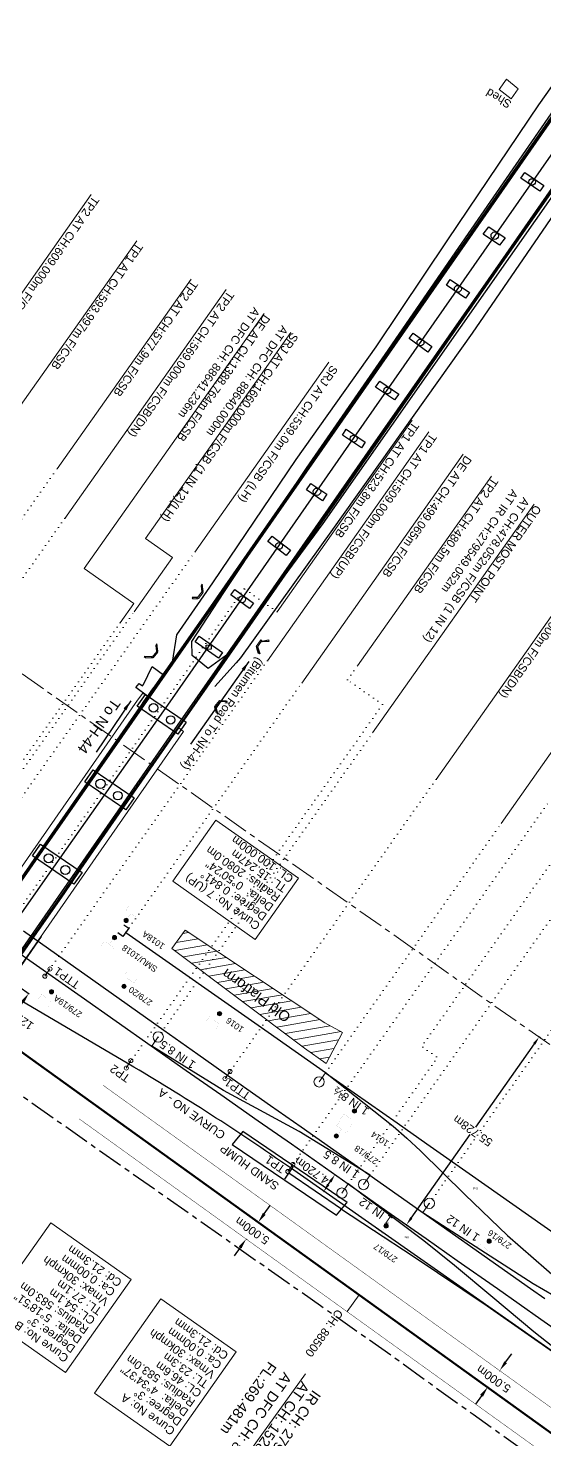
# Model space of a CAD drawing. Header units: metres. Extents: x 658484 to 662957, y 3366848 to 3369569.
# Drawn here: x 661287.7 to 661412.8, y 3367664.8 to 3368007.2 of the extents above; entities that cross this region are included whole.
import ezdxf
from ezdxf.enums import TextEntityAlignment as Align

# ---------------------------------------------------------------- set-up
doc = ezdxf.new("R2010")
doc.units = ezdxf.units.M
doc.header["$MEASUREMENT"] = 0
for name, pattern in [('CENTER', [2, 1.25, -0.25, 0.25, -0.25]), ('Connectivity IR to DFCC$0$DOT', [0.25, 0, -0.25]), ('DOT', [0.25, 0, -0.25])]:
    doc.linetypes.add(name, pattern=pattern)
doc.layers.get('Defpoints').update_dxf_attribs({"color": 5, "lineweight": 0})
for name, color, linetype, lineweight in [('BOUNDARY DIMENTION', 10, 'Continuous', 0), ('Cardinal_Leader', 10, 'Continuous', 0), ('Connectivity IR to DFCC$0$EXG GRADES IN PLAN', 7, 'Continuous', 0), ('Connectivity IR to DFCC$0$Proposed Alignment', 7, 'Continuous', 0), ('Connectivity IR to DFCC$0$Proposed TPTC Chainages CONN', 7, 'Continuous', 0), ('CULVERT_PARAPET', 7, 'Continuous', 13), ('EXG GRADES IN PLAN', 7, 'Continuous', 0), ('Existing IR Track', 7, 'Continuous', 0), ('Existing Railway Boundary', 36, 'CENTER', 0), ('FOOTPATH', 7, 'Continuous', 20), ('GRILL', 7, 'Continuous', 13), ('NEW DFCC MAIN LINE - SHAMBHU - 05.03.2020$0$Proposed Alignment', 7, 'Continuous', 0), ('NEW DFCC MAIN LINE - SHAMBHU - 05.03.2020$0$Proposed Chainage', 7, 'Continuous', 0), ("NEW SHAMBHU CROSSING STN. SRJ's", 10, 'Continuous', 0), ('OHE MAST', 7, 'Continuous', 0), ('OHE MAST TEXT', 7, 'Continuous', 0), ('Proposed Alignment', 7, 'Continuous', 0), ('Proposed Curve_Details', 10, 'Continuous', 0), ('PROPOSED GRADES IN PLAN', 10, 'Continuous', 0), ('Proposed TPTC Chainages', 10, 'Continuous', 0), ('RESIDENTIAL_BL_PUC', 7, 'Continuous', 13), ("SHAMBU STN. SRJ's", 7, 'Continuous', 13), ('SHED', 7, 'Continuous', 13), ('Side Details', 7, 'Continuous', 13), ('TOPO_TEXT', 7, 'Continuous', 13)]:
    doc.layers.add(name, color=color, linetype=linetype, lineweight=lineweight)
for name, color, linetype in [('BRIDGE_PARAPET', 7, 'Continuous'), ('DFCC Boundary', 6, 'CENTER'), ('PIER_OR_ABUTMENT', 7, 'Continuous'), ('PLATFORM', 7, 'Continuous'), ('RETAINING_WALL', 7, 'Continuous'), ('STEPS', 7, 'Continuous'), ('SUB_ROAD_CENTRE', 34, 'Continuous'), ('SUB_ROAD_EDGE', 34, 'Continuous'), ('TOPO_FM', 7, 'Continuous')]:
    doc.layers.add(name, color=color, linetype=linetype)
doc.styles.add('ARIAL', font='arial.ttf')
doc.styles.add('Connectivity IR to DFCC$0$Style-Arial', font='arial.ttf')
doc.styles.add('NEW DFCC MAIN LINE - SHAMBHU - 05.03.2020$0$Style-Arial', font='arial.ttf')
doc.styles.get("Standard").update_dxf_attribs({"font": 'arial.ttf'})
doc.styles.add('Style-Arial', font='arial.ttf')
doc.linetypes.add('F-LINE', pattern='A,0.6,["X",Standard,S=0.3,R=0,X=0,Y=-0.15],0.1', length=0.7)
doc.dimstyles.new('DIM', dxfattribs={"dimtxt": 2.5, "dimasz": 2.5, "dimexe": 0.18, "dimexo": 0.0625, "dimgap": 0.09, "dimtad": 0, "dimtih": 1, "dimtoh": 1, "dimdec": 3, "dimzin": 0, "dimdsep": 46, "dimtxsty": 'Standard', "dimcen": 0.09, "dimadec": 0, "dimazin": 0, "dimtfac": 1, "dimtdec": 3, "dimtofl": 0, "dimtmove": 0, "dimatfit": 3, "dimfxl": 1, "dimtolj": 1, "dimtzin": 0, "dimarcsym": 0})
doc.dimstyles.new('ISO-25', dxfattribs={"dimtxt": 2.5, "dimasz": 2.5, "dimexe": 1.25, "dimexo": 0.625, "dimtad": 1, "dimtxsty": 'Standard', "dimcen": 2.5, "dimadec": 0, "dimazin": 0, "dimtfac": 1, "dimtmove": 0, "dimatfit": 3, "dimfxl": 1, "dimarcsym": 0})
doc.dimstyles.get("Standard").update_dxf_attribs({"dimtxt": 2.5, "dimasz": 2.5, "dimexe": 0.18, "dimexo": 0.0625, "dimgap": 0.09, "dimtad": 0, "dimtih": 1, "dimtoh": 1, "dimdec": 3, "dimzin": 0, "dimdsep": 46, "dimtxsty": 'Standard', "dimcen": 0.09, "dimadec": 0, "dimazin": 0, "dimtfac": 1, "dimtdec": 3, "dimtofl": 0, "dimtmove": 0, "dimatfit": 3, "dimfxl": 1, "dimtolj": 1, "dimtzin": 0, "dimarcsym": 0})

# ---------------------------------------------------------------- blocks, each defined once
blk = doc.blocks.new('OHE MAST')
h = blk.add_hatch(color=256)
edge = h.paths.add_edge_path()
edge.add_arc((0, 0), 0.514, 0, 360)
at = {"const_width": 0.01, "flags": 128}
for points in [[(1.5, 3.5), (1.5, 2), (-1.5, 2), (-1.5, 3.5)], [(0, 2), (0, 0)]]:
    blk.add_lwpolyline(points, dxfattribs=at)
blk.add_circle((0, 0), 0.514)
blk = doc.blocks.new('*D86')
at = {"layer": 'Defpoints', "color": 0, "linetype": 'ByBlock', "ltscale": 0.5, "transparency": 16777216}
for p in [(661411.88, 3367762.18), (661379.35, 3367716.93), (661379.78, 3367716.63)]:
    blk.add_point(p, dxfattribs=at)
at = {"layer": 'Existing Railway Boundary', "color": 0, "linetype": 'ByBlock', "lineweight": -2, "ltscale": 0.5, "transparency": 16777216}
for p, q in [((661411.83, 3367762.22), (661411.32, 3367762.58)), ((661410.31, 3367760.84), (661396.05, 3367740.61)), ((661380.51, 3367718.56), (661394.77, 3367738.79)), ((661379.72, 3367716.67), (661379.21, 3367717.03))]:
    blk.add_line(p, q, dxfattribs=at)
at = {"layer": 'Existing Railway Boundary', "color": 0, "linetype": 'ByBlock', "ltscale": 0.5, "transparency": 16777216}
for points in [[(661410.04, 3367761.03), (661410.58, 3367760.65), (661411.46, 3367762.48)], [(661380.23, 3367718.76), (661380.78, 3367718.37), (661379.35, 3367716.93)]]:
    blk.add_solid(points, dxfattribs=at)
at = {"layer": 'Existing Railway Boundary', "color": 0, "linetype": 'ByBlock', "ltscale": 0.5, "transparency": 16777216, "insert": (661395.41, 3367739.7), "char_height": 2, "attachment_point": 5, "rotation": 145}
blk.add_mtext('\\A1;55.728m', dxfattribs=at)
blk = doc.blocks.new('*D120')
at = {"layer": 'Defpoints', "color": 0, "transparency": 16777216}
for p in [(661282.92, 3367776.52), (661275.72, 3367766.32), (661280.64, 3367762.85)]:
    blk.add_point(p, dxfattribs=at)
at = {"layer": 'Proposed Curve_Details', "color": 0, "lineweight": -2, "transparency": 16777216}
for p, q in [((661282.97, 3367776.49), (661287.98, 3367772.95)), ((661286.39, 3367771.01), (661284.88, 3367768.86)), ((661275.77, 3367766.28), (661280.79, 3367762.75)), ((661282.08, 3367764.9), (661283.6, 3367767.05))]:
    blk.add_line(p, q, dxfattribs=at)
at = {"layer": 'Proposed Curve_Details', "color": 0, "transparency": 16777216}
for points in [[(661286.73, 3367770.77), (661286.05, 3367771.25), (661287.83, 3367773.06)], [(661281.74, 3367765.14), (661282.42, 3367764.66), (661280.64, 3367762.85)]]:
    blk.add_solid(points, dxfattribs=at)
at = {"layer": 'Proposed Curve_Details', "color": 0, "transparency": 16777216, "insert": (661284.24, 3367767.96), "char_height": 2, "attachment_point": 5, "rotation": 144.8187}
blk.add_mtext('\\A1;12.485m', dxfattribs=at)
blk = doc.blocks.new('*D140')
at = {"layer": 'BOUNDARY DIMENTION', "color": 0, "lineweight": -2, "transparency": 16777216}
for p, q in [((661362.07, 3367729.06), (661362.17, 3367728.99)), ((661359.35, 3367724.96), (661359.44, 3367724.9)), ((661360.4, 3367726.66), (661360.91, 3367727.43))]:
    blk.add_line(p, q, dxfattribs=at)
at = {"layer": 'BOUNDARY DIMENTION', "color": 0, "transparency": 16777216}
for points in [[(661360.63, 3367727.61), (661361.19, 3367727.24), (661362.02, 3367729.09)], [(661360.12, 3367726.85), (661360.68, 3367726.48), (661359.29, 3367725)]]:
    blk.add_solid(points, dxfattribs=at)
at = {"layer": 'Defpoints', "color": 0, "transparency": 16777216}
for p in [(661362.02, 3367729.09), (661362.02, 3367729.09), (661359.29, 3367725)]:
    blk.add_point(p, dxfattribs=at)
at = {"layer": 'BOUNDARY DIMENTION', "color": 0, "transparency": 16777216, "insert": (661356.41, 3367730.06), "char_height": 2, "attachment_point": 5, "rotation": 145}
blk.add_mtext('\\A1;4.720m', dxfattribs=at)
blk = doc.blocks.new('*D162')
at = {"layer": 'Defpoints', "color": 0, "transparency": 16777216}
for p in [(661343.44, 3367717.52), (661343.44, 3367717.52), (661340.52, 3367713.47)]:
    blk.add_point(p, dxfattribs=at)
at = {"layer": 'Proposed Curve_Details', "color": 0, "lineweight": -2, "transparency": 16777216}
for p, q in [((661344.9, 3367719.55), (661346.36, 3367721.58)), ((661343.49, 3367717.49), (661343.59, 3367717.42)), ((661339.06, 3367711.44), (661337.6, 3367709.41)), ((661340.57, 3367713.43), (661340.66, 3367713.36))]:
    blk.add_line(p, q, dxfattribs=at)
at = {"layer": 'Proposed Curve_Details', "color": 0, "transparency": 16777216}
for points in [[(661345.24, 3367719.31), (661344.56, 3367719.79), (661343.44, 3367717.52)], [(661339.39, 3367711.19), (661338.72, 3367711.68), (661340.52, 3367713.47)]]:
    blk.add_solid(points, dxfattribs=at)
at = {"layer": 'Proposed Curve_Details', "color": 0, "transparency": 16777216, "insert": (661341.98, 3367715.49), "char_height": 2, "attachment_point": 5, "rotation": 144.8187}
blk.add_mtext('\\A1;5.000m', dxfattribs=at)
blk = doc.blocks.new('*D163')
at = {"layer": 'Defpoints', "color": 0, "transparency": 16777216}
for p in [(661401.91, 3367681.55), (661401.91, 3367681.55), (661398.99, 3367677.49)]:
    blk.add_point(p, dxfattribs=at)
at = {"layer": 'Proposed Curve_Details', "color": 0, "lineweight": -2, "transparency": 16777216}
for p, q in [((661403.37, 3367683.58), (661404.84, 3367685.61)), ((661401.96, 3367681.51), (661402.06, 3367681.45)), ((661399.04, 3367677.46), (661399.14, 3367677.39)), ((661397.53, 3367675.47), (661396.07, 3367673.44))]:
    blk.add_line(p, q, dxfattribs=at)
at = {"layer": 'Proposed Curve_Details', "color": 0, "transparency": 16777216}
for points in [[(661403.71, 3367683.34), (661403.04, 3367683.82), (661401.91, 3367681.55)], [(661397.87, 3367675.22), (661397.19, 3367675.71), (661398.99, 3367677.49)]]:
    blk.add_solid(points, dxfattribs=at)
at = {"layer": 'Proposed Curve_Details', "color": 0, "transparency": 16777216, "insert": (661400.45, 3367679.52), "char_height": 2, "attachment_point": 5, "rotation": 144.8187}
blk.add_mtext('\\A1;5.000m', dxfattribs=at)

msp = doc.modelspace()

# ---------------------------------------------------------------- hatches: boundary and pattern name
at = {"layer": 'PLATFORM', "linetype": 'Continuous', "lineweight": 9}
h = msp.add_hatch(dxfattribs=at)
h.set_pattern_fill('ANSI31', scale=15, angle=180)
h.set_pattern_definition([(9.818733, (0, 0), (-0.3197468843, 1.8475353664), [])])
h.paths.add_polyline_path([(661349.5963, 3367772.5491), (661345.479, 3367766.705), (661354.677, 3367759.784), (661359.859, 3367756.084), (661363.871, 3367763.575), (661359.584, 3367765.921)])
h.paths.add_polyline_path([(661333.7182, 3367783.0861), (661330.2509, 3367778.1634), (661345.479, 3367766.705), (661349.5963, 3367772.5491)])
h.paths.add_polyline_path([(661325.744, 3367788.378), (661322.534, 3367783.97), (661330.2509, 3367778.1634), (661333.7182, 3367783.0861)])
h.paths.add_polyline_path([(661352.4688, 3367768.0385), (661335.6994, 3367780.1773), (661333.4241, 3367777.034), (661350.1934, 3367764.8951)], flags=9)

# ---------------------------------------------------------------- linework, layer by layer
at = {"layer": 'BRIDGE_PARAPET', "linetype": 'Continuous'}
for points in [[(661424.305, 3368000.024, 275.919), (661393.634, 3367955.718, 277.752), (661362.19, 3367910.569, 279.541), (661331.305, 3367866.073, 281.358), (661317.799, 3367846.869, 281.744), (661316.599, 3367845.024, 281.838), (661288.314, 3367804.445, 281.913), (661284.716, 3367799.18, 281.919), (661258.579, 3367761.511, 281.794), (661247.045, 3367744.448, 281.614), (661238.994, 3367730.801, 281.196), (661233.755, 3367720.339, 280.903), (661229.66, 3367707.682, 280.622), (661226.979, 3367691.404, 280.112), (661227.308, 3367679.408, 279.746), (661228.623, 3367673.46, 279.563), (661231.834, 3367662.536, 279.174)], [(661231.9551, 3367662.6642, 279.177), (661228.7441, 3367673.5882, 279.566), (661227.57, 3367679.445, 279.733), (661227.22, 3367691.452, 280.123), (661229.966, 3367707.624, 280.618), (661234.012, 3367720.29, 280.919), (661239.17, 3367730.628, 281.193), (661247.28, 3367744.309, 281.644), (661258.733, 3367761.395, 281.797), (661284.976, 3367798.97, 281.907), (661288.593, 3367804.363, 281.91), (661316.736, 3367844.864, 281.844), (661318.014, 3367846.68, 281.741), (661331.484, 3367865.892, 281.363), (661362.412, 3367910.412, 279.534), (661393.896, 3367955.604, 277.745), (661424.582, 3367999.945, 275.926)], [(661433.055, 3367994.44, 275.925), (661402.44, 3367950.403, 277.68), (661370.986, 3367905.191, 279.556), (661339.861, 3367860.564, 281.34), (661324.108, 3367837.765, 281.858), (661303.929, 3367808.824, 281.91), (661296.109, 3367797.41, 281.935), (661266.985, 3367755.747, 281.951), (661255.8565, 3367738.9405, 281.547), (661248.7465, 3367726.8715, 281.093), (661243.8168, 3367716.608, 280.685), (661240.1338, 3367704.873, 280.21), (661237.9108, 3367690.825, 279.62), (661238.2068, 3367680.176, 279.257), (661239.0428, 3367675.175, 279.122), (661241.6438, 3367666.026, 278.836), (661247.2762, 3367652.4159, 278.4116)], [(661247.425, 3367652.48, 278.412), (661241.79, 3367666.069, 278.836), (661239.189, 3367675.218, 279.122), (661238.353, 3367680.219, 279.257), (661238.057, 3367690.868, 279.62), (661240.28, 3367704.916, 280.21), (661243.963, 3367716.651, 280.685), (661248.874, 3367726.78, 281.09), (661255.984, 3367738.849, 281.544), (661267.158, 3367755.549, 281.779), (661296.416, 3367797.228, 281.935), (661304.188, 3367808.671, 281.872), (661324.349, 3367837.714, 281.75), (661340.164, 3367860.44, 281.346), (661371.204, 3367905.088, 279.559), (661402.571, 3367950.347, 277.679), (661433.332, 3367994.361, 275.932)]]:
    msp.add_polyline3d(points, dxfattribs=at)
at = {"layer": 'Cardinal_Leader', "color": 6, "linetype": 'Continuous', "lineweight": 13}
for p, q in [((661311.4784, 3367754.937), (661312.5776, 3367756.7511)), ((661350.5975, 3367729.8476), (661351.8376, 3367731.5684))]:
    msp.add_line(p, q, dxfattribs=at)
for centre in [(661312.5776, 3367756.7511), (661311.4784, 3367754.937), (661351.8376, 3367731.5684), (661350.5975, 3367729.8476)]:
    msp.add_circle(centre, 0.5, dxfattribs=at)
at = {"layer": 'Connectivity IR to DFCC$0$EXG GRADES IN PLAN', "color": 6}
for points in [[(661313.9898, 3367955.6107), (661281.5325, 3367909.5633)], [(661327.1463, 3367946.3363), (661294.689, 3367900.2889)], [(661360.5146, 3367926.1563), (661328.0572, 3367880.109)], [(661348.0035, 3367865.5943), (661380.7531, 3367912.0562)], [(661367.4591, 3367852.5038), (661399.9146, 3367898.5486)]]:
    msp.add_lwpolyline(points, dxfattribs=at)
at = {"layer": 'Connectivity IR to DFCC$0$EXG GRADES IN PLAN', "color": 6, "linetype": 'Connectivity IR to DFCC$0$DOT', "ltscale": 5}
for points in [[(661229.2742, 3367807.4931), (661294.689, 3367900.2889)], [(661268.2206, 3367795.2262), (661328.0572, 3367880.109)], [(661348.0035, 3367865.5943), (661340.0301, 3367871.2145), (661340.0301, 3367871.2145), (661274.8981, 3367778.094)], [(661312.0594, 3367755.8958), (661373.5421, 3367843.1254), (661373.5421, 3367843.1254), (661365.062, 3367849.1033), (661365.062, 3367849.1033), (661367.4591, 3367852.5038)], [(661351.2229, 3367730.7043), (661413.9663, 3367819.7218)]]:
    msp.add_lwpolyline(points, dxfattribs=at)
at = {"layer": 'Connectivity IR to DFCC$0$Proposed Alignment', "color": 6, "lineweight": 30}
msp.add_lwpolyline([(661434.9126, 3367672.0194), (661351.2176, 3367730.708), (661351.2176, 3367730.708, 0.01997345), (661312.0594, 3367755.8958), (661312.0594, 3367755.8958), (661274.5469, 3367777.9588, -0.02319198), (661229.2742, 3367807.4931), (661229.2742, 3367807.4931), (660975.3275, 3367990.4848)], format="xyb", dxfattribs=at)
at = {"layer": 'Connectivity IR to DFCC$0$Proposed Alignment', "color": 190, "lineweight": 0}
msp.add_lwpolyline([(661434.9126, 3367672.0194), (661375.7793, 3367713.4848)], dxfattribs=at)
at = {"layer": 'CULVERT_PARAPET', "linetype": 'Continuous'}
for points in [[(661330.127, 3367870.331, 269.598), (661328.944, 3367868.84, 269.601), (661328.677, 3367869.035, 269.598), (661329.86, 3367870.526, 269.598)], [(661344.04, 3367858.787, 269.562), (661342.913, 3367857.161, 269.59), (661343.184, 3367856.984, 269.599), (661344.3111, 3367858.6102, 269.599)], [(661317.998, 3367854.431, 269.785), (661319.141, 3367855.811, 269.794), (661318.892, 3367855.982, 269.787), (661317.749, 3367854.602, 269.787)], [(661334.057, 3367844.087, 269.634), (661334.287, 3367843.896, 269.635), (661333.103, 3367842.445, 269.614), (661332.873, 3367842.636, 269.614)]]:
    msp.add_polyline3d(points, close=True, dxfattribs=at)
at = {"layer": 'DFCC Boundary', "lineweight": 25, "ltscale": 5, "flags": 128}
msp.add_lwpolyline([(661255.8909, 3367769.4903), (661349.0748, 3367703.9735), (661358.5389, 3367697.3325), (661367.9882, 3367690.6932), (661375.5584, 3367685.3683), (661385.1321, 3367678.3858), (661395.4789, 3367670.9765), (661409.9853, 3367660.5887), (661418.795, 3367654.0707), (661427.6166, 3367647.495), (661443.8002, 3367636.106), (661461.1044, 3367623.928), (661464.028, 3367621.8711)], dxfattribs=at)
at = {"layer": 'Existing IR Track', "color": 7, "linetype": 'Continuous', "lineweight": 0}
for p, q in [((661292.9748, 3367778.9725), (661291.754, 3367777.2379)), ((661336.6151, 3367754.1135), (661335.3943, 3367752.3789))]:
    msp.add_line(p, q, dxfattribs=at)
at = {"layer": 'Existing IR Track', "color": 3, "lineweight": 25, "ltscale": 5}
for p, q in [((661339.723, 3367739.555, 270.714), (661337.142, 3367736.383, 270.586)), ((661364.973, 3367722.31, 270.386), (661339.723, 3367739.555, 270.714)), ((661337.142, 3367736.383, 270.586), (661362.405, 3367719.255, 270.548))]:
    msp.add_line(p, q, dxfattribs=at)
at = {"layer": 'Existing IR Track', "lineweight": 25, "flags": 128}
for points in [[(661286.5348, 3367788.2592), (661303.3854, 3367776.308), (661320.543, 3367764.1393), (661328.7858, 3367758.332), (661337.1457, 3367752.4424), (661346.4137, 3367745.8974), (661353.8693, 3367740.6683), (661377.3338, 3367724.1084), (661409.363, 3367701.5043), (661412.8826, 3367699.0349)], [(661311.3696, 3367787.858), (661345.8684, 3367763.6299), (661359.7374, 3367753.8347), (661376.1464, 3367740.8722), (661379.4254, 3367737.93), (661382.7483, 3367734.8651), (661393.493, 3367724.2886), (661403.8393, 3367714.3202), (661416.447, 3367703.3665), (661426.419, 3367695.6693), (661433.7686, 3367690.5374), (661441.0042, 3367685.4267), (661467.0458, 3367667.0321), (661489.6715, 3367651.0504)], [(661283.541, 3367784.2863), (661300.5609, 3367772.2919), (661326.0018, 3367754.3781), (661334.358, 3367748.5044), (661343.441, 3367742.1469), (661351.452, 3367736.5302), (661365.1792, 3367726.8787), (661374.622, 3367720.2526), (661384.0855, 3367713.6033), (661391.6539, 3367708.2798), (661401.3932, 3367701.4464), (661411.8653, 3367694.044), (661426.4789, 3367683.7322)], [(661370.517, 3367728.9193), (661353.3338, 3367739.5492), (661344.8751, 3367744.1953), (661335.0355, 3367749.5361), (661317.6432, 3367760.2637)], [(661359.7574, 3367753.8189), (661377.0809, 3367741.6739), (661384.3048, 3367736.58), (661394.5018, 3367729.3794), (661423.3024, 3367709.1438)], [(661434.9126, 3367672.0194), (661423.604, 3367680.3339), (661410.194, 3367690.9261), (661400.2499, 3367699.2936), (661390.9805, 3367707.0353), (661383.5451, 3367713.048), (661365.2503, 3367726.8288)], [(661383.3221, 3367719.9087), (661410.0726, 3367702.6921), (661425.0396, 3367693.9818), (661433.0621, 3367689.2916), (661460.4446, 3367671.695)]]:
    msp.add_lwpolyline(points, dxfattribs=at)
at = {"layer": 'Existing IR Track', "color": 3, "lineweight": 25, "ltscale": 5, "flags": 128}
for points, elevation in [([(661349.878, 3367727.9733), (661351.92, 3367730.9677)], 270.5715), ([(661363.6294, 3367720.7345), (661350.8794, 3367729.4418)], 270.548), ([(661362.405, 3367719.255), (661364.819, 3367722.172)], 270.548)]:
    msp.add_lwpolyline(points, dxfattribs=dict(at, elevation=elevation))
msp.add_lwpolyline([(661363.3793, 3367720.8994), (661371.344, 3367715.6454), (661380.9513, 3367709.3078), (661398.9098, 3367697.2748), (661409.6345, 3367689.7095), (661423.2847, 3367680.173), (661432.6707, 3367673.5915), (661434.9027, 3367672.0264)], dxfattribs=at)
at = {"layer": 'Existing IR Track', "color": 7, "linetype": 'Continuous', "lineweight": 0}
for centre in [(661291.754, 3367777.2379), (661292.9748, 3367778.9725), (661335.3943, 3367752.3789), (661336.6151, 3367754.1135)]:
    msp.add_circle(centre, 0.5, dxfattribs=at)
at = {"layer": 'Existing Railway Boundary', "ltscale": 5, "flags": 128}
msp.add_lwpolyline([(661261.7916, 3367825.2642), (661281.9673, 3367853.5492), (661519.2212, 3367686.6915), (661517.7393, 3367684.5844), (661729.3129, 3367535.7068), (661750.7414, 3367567.33), (661814.6324, 3367522.9577), (661775.683, 3367466.875), (662181.4064, 3367181.5761)], dxfattribs=at)
at = {"layer": 'FOOTPATH', "linetype": 'Continuous'}
for points in [[(661315.499, 3367845.844, 280.986), (661316.568, 3367845.141, 280.998), (661315.346, 3367843.384, 281.029), (661315.254, 3367843.233, 280.864), (661284.687, 3367799.257, 280.953), (661258.598, 3367761.753, 280.908), (661257.415, 3367762.529, 280.841), (661283.463, 3367799.972, 280.95), (661314.216, 3367844.182, 281.005), (661315.499, 3367845.844, 280.986)], [(661324.231, 3367837.455, 280.96), (661325.323, 3367836.601, 280.908), (661305.417, 3367807.836, 280.857), (661268.75, 3367755.148, 280.935), (661267.845, 3367756.005, 280.903), (661304.238, 3367808.677, 280.884)]]:
    msp.add_polyline3d(points, close=True, dxfattribs=at)
at = {"layer": 'GRILL', "linetype": 'Continuous'}
msp.add_polyline3d([(661390.678, 3367440.293, 270.276), (661356.804, 3367489.773, 271.998), (661331.052, 3367527.333, 273.398), (661314.459, 3367551.433, 274.241), (661293.673, 3367581.894, 275.485), (661262.978, 3367626.706, 277.368), (661252.396, 3367643.333, 278.03), (661247.471, 3367652.56, 278.411), (661241.864, 3367666.119, 278.846), (661239.297, 3367675.24, 279.124), (661238.467, 3367680.277, 279.259), (661238.146, 3367690.853, 279.618), (661240.357, 3367704.906, 280.208), (661244.064, 3367716.582, 280.687), (661248.986, 3367726.731, 281.097), (661256.072, 3367738.774, 281.531), (661266.889, 3367755.466, 281.789), (661285.165, 3367778.523, 282.081), (661290.898, 3367786.849, 282.107)], dxfattribs=at)
at = {"layer": 'NEW DFCC MAIN LINE - SHAMBHU - 05.03.2020$0$Proposed Alignment', "color": 1, "lineweight": 30, "const_width": 0.5, "flags": 128}
msp.add_lwpolyline([(661839.7178, 3367359.9094), (660850.004, 3368073.0882), (660845.9474, 3368076.0112), (660841.8905, 3368078.9338), (660837.833, 3368081.8556), (660833.7746, 3368084.7761), (660829.715, 3368087.6949), (660825.6538, 3368090.6115), (660821.5909, 3368093.5257), (660817.5257, 3368096.4369, 0.00092912), (660799.367, 3368109.3792), (660795.2888, 3368112.272), (660791.2085, 3368115.1619), (660787.1264, 3368118.0491), (660783.0428, 3368120.9343), (660778.958, 3368123.8177), (660774.8723, 3368126.6999), (660770.786, 3368129.5812), (660766.6993, 3368132.4621), (658836.4331, 3369493.1703)], format="xyb", dxfattribs=at)
at = {"layer": 'NEW DFCC MAIN LINE - SHAMBHU - 05.03.2020$0$Proposed Alignment', "color": 1, "linetype": 'F-LINE', "lineweight": 18, "ltscale": 5, "const_width": 0.1, "flags": 128}
for points in [[(662107.6074, 3367187.6497), (662058.5106, 3367218.5243), (662054.2782, 3367221.1861), (662050.0468, 3367223.8482), (662045.8172, 3367226.5114), (662041.5898, 3367229.1763), (662037.365, 3367231.8438), (662033.1456, 3367234.5131), (662028.928, 3367237.1877), (662024.7114, 3367239.869, -0.01290533), (661875.1144, 3367340.6597), (661871.0485, 3367343.5585), (661866.9856, 3367346.4629), (661862.9234, 3367349.3734), (661858.8652, 3367352.2866), (661854.8084, 3367355.2031), (661850.7524, 3367358.1223), (661846.6967, 3367361.0435), (661842.6407, 3367363.966), (661305.8378, 3367750.7813)], [(662101.8454, 3367179.476), (662052.7487, 3367210.3506), (662048.5162, 3367213.0123), (662044.2849, 3367215.6744), (662040.0552, 3367218.3376), (662035.8278, 3367221.0025), (662031.603, 3367223.67), (662027.3837, 3367226.3393), (662023.166, 3367229.0139), (662018.9494, 3367231.6952, -0.01290533), (661869.3524, 3367332.4859), (661865.2865, 3367335.3848), (661861.2237, 3367338.2891), (661857.1614, 3367341.1997), (661853.1032, 3367344.1128), (661849.0464, 3367347.0293), (661844.9904, 3367349.9486), (661840.9347, 3367352.8698), (661836.8788, 3367355.7923), (661300.0759, 3367742.6075)]]:
    msp.add_lwpolyline(points, format="xyb", dxfattribs=at)
at = {"layer": 'NEW DFCC MAIN LINE - SHAMBHU - 05.03.2020$0$Proposed Chainage', "color": 1, "linetype": 'Continuous', "lineweight": 0, "flags": 128}
msp.add_lwpolyline([(661364.9374, 3367695.8689), (661367.8605, 3367699.9254)], dxfattribs=at)
at = {"layer": "NEW SHAMBHU CROSSING STN. SRJ's", "linetype": 'DOT', "lineweight": 13, "ltscale": 5}
msp.add_line((661310.0038, 3367862.9671), (661249.6746, 3367777.3855), dxfattribs=at)
at = {"layer": "NEW SHAMBHU CROSSING STN. SRJ's", "linetype": 'Continuous', "lineweight": 13, "flags": 128}
for points in [[(661310.0038, 3367862.9671), (661313.3089, 3367867.6556), (661301.2842, 3367876.1323), (661344.877, 3367937.9719)], [(661313.3896, 3367865.6284), (661322.6486, 3367878.7629), (661316.1045, 3367883.376), (661351.3662, 3367933.3975)]]:
    msp.add_lwpolyline(points, dxfattribs=at)
at = {"layer": "NEW SHAMBHU CROSSING STN. SRJ's", "linetype": 'DOT', "lineweight": 13, "ltscale": 5, "flags": 128}
msp.add_lwpolyline([(661254.6923, 3367782.3708), (661304.0464, 3367852.363), (661304.0405, 3367852.3648), (661313.3896, 3367865.6284)], dxfattribs=at)
at = {"layer": 'PIER_OR_ABUTMENT', "linetype": 'Continuous'}
for points in [[(661407.024, 3367970.801, 274.85), (661407.98, 3367972.167, 274.868), (661412.581, 3367969.006, 274.826), (661411.6249, 3367967.6399, 274.826)], [(661397.959, 3367957.196, 276.022), (661399.331, 3367958.965, 275.94), (661403.281, 3367956.29, 275.932), (661401.9081, 3367954.5198, 275.932)], [(661389.965, 3367946.22, 275.898), (661394.578, 3367943.065, 275.893), (661393.619, 3367941.66, 275.9), (661389.006, 3367944.815, 275.9)], [(661381.004, 3367933.221, 276.451), (661385.526, 3367929.964, 276.403), (661384.523, 3367928.612, 276.409), (661380.0008, 3367931.8691, 276.409)], [(661372.853, 3367921.528, 276.927), (661377.479, 3367918.394, 276.853), (661376.464, 3367916.99, 276.91), (661371.8376, 3367920.1243, 276.91)], [(661364.758, 3367909.874, 277.382), (661369.363, 3367906.76, 277.344), (661368.417, 3367905.346, 277.357), (661363.8119, 3367908.4601, 277.357)], [(661356.165, 3367896.766, 278.465), (661360.065, 3367894.128, 278.481), (661359.007, 3367892.545, 278.543), (661355.107, 3367895.183, 278.543)], [(661345.773, 3367882.671, 278.399), (661346.821, 3367883.983, 278.406), (661351.228, 3367880.6, 278.402), (661350.18, 3367879.288, 278.402)], [(661336.787, 3367869.697, 278.976), (661337.791, 3367870.983, 278.936), (661342.285, 3367867.736, 278.92), (661341.2807, 3367866.4496, 278.92)], [(661329.145, 3367859.664, 278.006), (661334.749, 3367855.699, 278.009), (661333.795, 3367854.359, 278.008), (661328.191, 3367858.324, 278.008)], [(661330.795, 3367856.447, 269.371), (661330.801, 3367857.542, 269.338), (661332.048, 3367857.626, 269.368), (661332.042, 3367856.5305, 269.368)], [(661316.1, 3367845.591, 278.379), (661325.976, 3367838.848, 278.342), (661323.942, 3367835.94, 278.364), (661314.066, 3367842.683, 278.364)], [(661303.479, 3367827.259, 278.447), (661313.355, 3367820.516, 278.41), (661311.321, 3367817.608, 278.432), (661301.445, 3367824.351, 278.432)], [(661298.798, 3367799.509, 278.451), (661288.721, 3367806.411, 278.44), (661290.72, 3367809.243, 278.423), (661300.797, 3367802.341, 278.423)]]:
    msp.add_polyline3d(points, close=True, dxfattribs=at)
for centre, radius in [((661409.783, 3367969.888, 269.222), 0.7801), ((661400.7245, 3367956.8465, 269.337), 0.9049), ((661391.79, 3367943.9515, 269.328), 0.8479), ((661382.7385, 3367930.9425, 269.318), 0.8393), ((661374.6985, 3367919.296, 269.15), 0.8406), ((661366.565, 3367907.612, 269.356), 0.8238), ((661357.673, 3367894.7435, 269.15), 0.8963), ((661348.5025, 3367881.606, 269.259), 0.8336), ((661339.5405, 3367868.6525, 269.458), 0.8295), ((661318.0695, 3367842.328, 269.578), 1.025), ((661322.236, 3367839.3915, 269.361), 0.996), ((661305.2245, 3367823.8975, 269.378), 1.1402), ((661309.4425, 3367821.0145, 269.354), 1.0429), ((661292.6455, 3367805.812, 269.994), 1.0891), ((661296.717, 3367802.981, 269.572), 1.1053)]:
    msp.add_circle(centre, radius, dxfattribs=at)
at = {"layer": 'Proposed Alignment', "color": 7, "lineweight": -3, "flags": 128}
msp.add_lwpolyline([(661310.8654, 3367789.7149), (661312.07, 3367788.8658), (661310.6558, 3367786.8597), (661309.4513, 3367787.7088)], dxfattribs=at)
at = {"layer": 'Proposed Curve_Details', "color": 7}
msp.add_lwpolyline([(661353.1577, 3367801.0036), (661342.6949, 3367786.1614), (661322.7277, 3367800.237), (661333.1904, 3367815.0792)], close=True, dxfattribs=at)
at = {"layer": 'Proposed Curve_Details', "color": 6}
for points in [[(661296.7282, 3367681.0683), (661277.241, 3367694.8055), (661293.1691, 3367717.4008), (661312.6563, 3367703.6637)], [(661321.9875, 3367663.2234), (661303.7393, 3367676.0872), (661319.8431, 3367698.9316), (661338.0913, 3367686.0678)]]:
    msp.add_lwpolyline(points, close=True, dxfattribs=at)
at = {"layer": 'PROPOSED GRADES IN PLAN', "linetype": 'Continuous', "lineweight": 0}
msp.add_line((661354.8963, 3367680.7523), (661327.2096, 3367642.3301), dxfattribs=at)
at = {"layer": 'RESIDENTIAL_BL_PUC', "linetype": 'Continuous', "lineweight": 18}
msp.add_lwpolyline([(661322.534, 3367783.97), (661354.677, 3367759.784), (661359.859, 3367756.084), (661363.871, 3367763.575), (661359.584, 3367765.921), (661325.744, 3367788.378)], close=True, dxfattribs=at)
at = {"layer": 'RETAINING_WALL', "color": 18, "linetype": 'Continuous', "true_color": 0x000000}
for p, q in [((661364.819, 3367722.172, 270.442), (661364.973, 3367722.31, 270.386)), ((661362.405, 3367719.255, 270.548), (661362.485, 3367719.436, 270.509))]:
    msp.add_line(p, q, dxfattribs=at)
at = {"layer": 'RETAINING_WALL', "linetype": 'Continuous'}
for points in [[(661329.621, 3367871.941, 268.229), (661329.777, 3367870.472, 269.149), (661330.113, 3367870.553, 269.15), (661329.8613, 3367872.2764, 269.15)], [(661327.524, 3367868.858, 269.083), (661328.683, 3367868.789, 269.144), (661328.578, 3367869.051, 269.153), (661327.4174, 3367869.1201, 269.153)], [(661344.389, 3367858.501, 269.065), (661345.924, 3367858.839, 267.894), (661346.015, 3367858.44, 267.742), (661344.265, 3367858.31, 269.049)], [(661318.603, 3367857.473, 268.375), (661318.813, 3367856.035, 269.335), (661319.095, 3367856.085, 269.296), (661318.8433, 3367857.8084, 269.296)], [(661343.513, 3367855.531, 268.783), (661343.105, 3367856.905, 269.131), (661343.29, 3367857.074, 269.154), (661343.8229, 3367855.4091, 269.085)], [(661316.146, 3367854.518, 268.172), (661317.722, 3367854.448, 269.239), (661317.675, 3367854.712, 269.238), (661315.7724, 3367854.7965, 269.238)], [(661333.29, 3367841.101, 268.833), (661332.882, 3367842.475, 269.181), (661333.18, 3367842.393, 269.135), (661333.5999, 3367840.9791, 269.135)], [(661334.39, 3367843.844, 269.17), (661334.345, 3367844.118, 269.184), (661335.783, 3367844.042, 268.876), (661335.8281, 3367843.7677, 268.876)]]:
    msp.add_polyline3d(points, close=True, dxfattribs=at)
at = {"layer": "SHAMBU STN. SRJ's", "color": 7}
for p, q in [((661317.6432, 3367760.2637), (661319.2046, 3367762.4823)), ((661359.7575, 3367753.8188), (661358.1895, 3367751.5907)), ((661370.517, 3367728.9193), (661368.9477, 3367726.6895)), ((661365.2503, 3367726.8288), (661363.6883, 3367724.6092)), ((661383.3221, 3367719.9087), (661384.8835, 3367722.1273))]:
    msp.add_line(p, q, dxfattribs=at)
at = {"layer": "SHAMBU STN. SRJ's", "lineweight": 13, "flags": 128}
for points in [[(661263.8913, 3367911.3084), (661302.9884, 3367966.8034)], [(661296.5835, 3367888.2818), (661335.6805, 3367943.7768)], [(661345.6407, 3367853.7328), (661384.7378, 3367909.2278)], [(661353.9667, 3367848.3381), (661393.0625, 3367903.834)], [(661371.1477, 3367836.2267), (661410.2386, 3367891.7261)], [(661386.5088, 3367824.943), (661425.6058, 3367880.438)], [(661402.2886, 3367814.2744), (661441.3835, 3367869.7709)], [(661339.1192, 3367776.3144), (661339.3752, 3367776.6778)]]:
    msp.add_lwpolyline(points, dxfattribs=at)
at = {"layer": "SHAMBU STN. SRJ's", "linetype": 'DOT', "lineweight": 13, "ltscale": 5, "flags": 128}
for points in [[(661296.5835, 3367888.2818), (661246.8223, 3367817.6394)], [(661345.6407, 3367853.7328), (661292.3644, 3367778.1052)], [(661311.3629, 3367787.8627), (661353.9667, 3367848.3381)], [(661317.6432, 3367760.2637), (661371.1477, 3367836.2267)], [(661386.5088, 3367824.943), (661335.9996, 3367753.2498)], [(661359.7208, 3367753.8478), (661402.2886, 3367814.2744)], [(661365.2503, 3367726.8288), (661386.8388, 3367757.4792), (661383.032, 3367760.1605), (661414.8902, 3367805.3911)], [(661370.5037, 3367728.9287), (661421.223, 3367800.9267)], [(661383.3072, 3367719.8928), (661434.0159, 3367791.9088)]]:
    msp.add_lwpolyline(points, dxfattribs=at)
at = {"layer": "SHAMBU STN. SRJ's", "color": 7}
for centre in [(661319.2046, 3367762.4823), (661358.1895, 3367751.5907), (661363.6883, 3367724.6092), (661368.9477, 3367726.6895), (661384.8835, 3367722.1273)]:
    msp.add_circle(centre, 1.2487, dxfattribs=at)
at = {"layer": 'SHED', "linetype": 'Continuous'}
msp.add_polyline3d([(661406.431, 3367992.475, 269.27), (661404.686, 3367990.037, 269.073), (661401.8, 3367992.326, 269.098), (661403.5488, 3367994.7693, 269.098)], close=True, dxfattribs=at)
at = {"layer": 'STEPS', "linetype": 'Continuous'}
msp.add_polyline3d([(661316.648, 3367845.183, 269.198), (661313.795, 3367847.279, 280.875), (661314.577, 3367848.236, 280.891), (661315.422, 3367847.652, 280.881), (661315.647, 3367847.98, 280.882), (661317.747, 3367852.383, 269.191), (661320.51, 3367850.305, 269.229), (661317.59, 3367846.566, 280.85)], close=True, dxfattribs=at)
at = {"layer": 'SUB_ROAD_CENTRE', "linetype": 'Continuous'}
msp.add_polyline3d([(661236.774, 3367664.518, 278.167), (661234.052, 3367674.26, 278.524), (661233.21, 3367679.764, 278.653), (661232.692, 3367691.265, 279.023), (661235.203, 3367706.291, 279.541), (661239.146, 3367718.232, 279.93), (661243.878, 3367728.553, 280.286), (661251.765, 3367741.689, 280.776), (661262.56, 3367758.952, 281.024), (661292.38, 3367801.506, 281.042), (661322.112, 3367843.754, 281.02), (661335.63, 3367863.232, 280.566), (661366.69, 3367907.864, 278.798), (661398.18, 3367953.049, 276.986), (661428.794, 3367997.023, 275.086), (661460.877, 3368043.192, 273.223), (661495.261, 3368092.635, 271.394), (661528.757, 3368140.542, 269.857)], dxfattribs=at)
at = {"layer": 'SUB_ROAD_EDGE', "linetype": 'Continuous'}
for points in [[(661232.003, 3367662.629, 278.262), (661228.815, 3367673.506, 278.663), (661227.857, 3367679.472, 278.851), (661227.509, 3367691.475, 279.239), (661230.147, 3367707.518, 279.744), (661234.183, 3367720.075, 280.049), (661239.355, 3367730.567, 280.326), (661247.521, 3367744.184, 280.73), (661259.057, 3367761.372, 280.942), (661288.83, 3367804.208, 280.993), (661318.273, 3367846.513, 280.85), (661331.647, 3367865.7, 280.483), (661362.629, 3367910.249, 278.709), (661394.116, 3367955.542, 276.827), (661424.804, 3367999.666, 275.029), (661456.732, 3368045.792, 273.26), (661491.042, 3368095.282, 271.365), (661525.265, 3368143.275, 269.788)], [(661519.501, 3368142.565, 269.446), (661489.705, 3368100.235, 269.435), (661468.704, 3368070.218, 269.208), (661433.665, 3368020.289, 269.058), (661411.319, 3367988.604, 269.091), (661389.259, 3367955.869, 269.084), (661371.952, 3367929.904, 269.068), (661352.549, 3367902.518, 269.085), (661332.374, 3367872.633, 269.172), (661323.65, 3367860.037, 269.177), (661322.566, 3367853.355, 269.241)], [(661327.351, 3367858.446, 269.261), (661335.068, 3367870.307, 269.19), (661355.139, 3367900.485, 269.176), (661374.156, 3367928.042, 269.059), (661392.024, 3367954.008, 269.123), (661414.369, 3367986.423, 269.113), (661436.409, 3368018.135, 269.114), (661471.704, 3368068.946, 269.253), (661492.536, 3368098.943, 269.392), (661522.503, 3368141.083, 269.627)], [(661247.148, 3367652.486, 277.546), (661241.543, 3367666.081, 278.025), (661238.927, 3367675.212, 278.292), (661238.178, 3367680.299, 278.405), (661237.803, 3367690.987, 278.788), (661240.087, 3367705.011, 279.369), (661243.812, 3367716.745, 279.817), (661248.716, 3367726.894, 280.218), (661255.86, 3367739.06, 280.69), (661266.798, 3367755.911, 280.995), (661295.818, 3367797.648, 281.015), (661325.202, 3367839.924, 280.896), (661339.565, 3367860.525, 280.513), (661370.64, 3367905.258, 278.723), (661402.198, 3367950.483, 276.819), (661432.807, 3367994.556, 275.062), (661464.674, 3368040.309, 273.244), (661498.924, 3368089.589, 271.548), (661532.677, 3368138.352, 269.743)], [(661533.309, 3368137.936, 269.599), (661520.59, 3368119.93, 269.54), (661501.336, 3368092.029, 269.412), (661472.79, 3368050.742, 269.207), (661447.428, 3368014.053, 269.11), (661423.877, 3367979.931, 269.139), (661416.556, 3367969.202, 269.071), (661392.318, 3367934.548, 269.176), (661359.045, 3367887.052, 269.233), (661336.825, 3367856.723, 269.265), (661335.773, 3367855.091, 269.248), (661331.325, 3367851.835, 269.26), (661327.437, 3367855.028, 269.269), (661327.351, 3367858.446, 269.261)], [(661535.655, 3368136.969, 269.595), (661522.557, 3368118.61, 269.419), (661503.445, 3368090.673, 269.334), (661474.945, 3368049.409, 269.099), (661449.702, 3368012.675, 269.03), (661426.456, 3367978.293, 269.038), (661418.878, 3367967.734, 269.069), (661395.265, 3367933.181, 269.126), (661361.427, 3367885.553, 269.199), (661339.165, 3367854.454, 269.231), (661338.058, 3367853.193, 269.252), (661332.936, 3367847.529, 269.21)]]:
    msp.add_polyline3d(points, dxfattribs=at)

# ---------------------------------------------------------------- block references
at = {"layer": 'OHE MAST', "color": 2}
for p, rotation in [((661311.441, 3367790.751), 323.390831856612), ((661308.614, 3367786.583), 143.390831856612), ((661310.925, 3367774.768), 323.390831856612), ((661293.352, 3367773.451), 143.390831856612), ((661334.064, 3367768.133), 143.390831856612), ((661366.725, 3367744.523), 143.390831856612), ((661362.353, 3367738.46), 323.390831856612), ((661374.407, 3367716.659), 143.390831856612), ((661399.372, 3367712.939), 143.390831856612)]:
    msp.add_blockref('OHE MAST', p, dxfattribs=dict(at, rotation=rotation))

# ---------------------------------------------------------------- texts
at = {"layer": 'Connectivity IR to DFCC$0$Proposed TPTC Chainages CONN', "color": 6, "lineweight": 0, "char_height": 2, "attachment_point": 6, "rotation": 235.206905, "line_spacing_factor": 0.6, "style": 'Connectivity IR to DFCC$0$Style-Arial'}
for s, insert in [('TP1 AT CH:593.997m F/CSB ', (661293.978, 3367924.7043)), ('TP2 AT CH:577.9m F/CSB ', (661309.0487, 3367918.1454)), ('TP1 AT CH:523.8m F/CSB ', (661362.6567, 3367883.867)), ('TP2 AT CH:480.5m F/CSB ', (661381.8189, 3367870.3603))]:
    msp.add_mtext(s, dxfattribs=dict(at, insert=insert))
at = {"layer": 'Connectivity IR to DFCC$0$Proposed TPTC Chainages CONN', "color": 6, "lineweight": 0, "insert": (661339.1192, 3367892.5725), "char_height": 2, "width": 50.384252, "attachment_point": 6, "rotation": 235.206905, "line_spacing_factor": 0.6, "style": 'Connectivity IR to DFCC$0$Style-Arial'}
msp.add_mtext('SRJ AT CH:539.0m F/CSB (LH) ', dxfattribs=at)
at = {"layer": 'EXG GRADES IN PLAN', "color": 6}
msp.add_text('CURVE NO - A', height=2, rotation=144.818733, dxfattribs=at).set_placement((661335.6687, 3367739.1398))
at = {"layer": 'NEW DFCC MAIN LINE - SHAMBHU - 05.03.2020$0$Proposed Chainage', "color": 1, "lineweight": 0, "insert": (661363.2979, 3367696.0519), "char_height": 2, "attachment_point": 4, "rotation": 234.223822, "line_spacing_factor": 0.6, "style": 'NEW DFCC MAIN LINE - SHAMBHU - 05.03.2020$0$Style-Arial'}
msp.add_mtext('CH: 88500', dxfattribs=at)
at = {"layer": "NEW SHAMBHU CROSSING STN. SRJ's", "color": 6, "linetype": 'Continuous', "lineweight": 13, "char_height": 2, "width": 60.260334, "attachment_point": 4, "rotation": 234.818733, "line_spacing_factor": 0.648, "style": 'ARIAL'}
for s, insert in [('\\pxsm0.9;{\\C256;DE AT CH:1388.764m F/CSB \\P\\psm1;AT DFC CH: 88641.236m }', (661344.4158, 3367938.1892)), ('\\pxsm0.9;{\\C256;SRJ AT CH:1660.000m F/CSB (1 IN 12)(LH)\\P\\psm1;AT DFC CH: 88640.000m }', (661351.2192, 3367933.7906))]:
    msp.add_mtext(s, dxfattribs=dict(at, insert=insert))
at = {"layer": 'OHE MAST TEXT', "style": 'ARIAL'}
for s, p in [('1018A', (661318.0359, 3367785.976)), ('SMU/1018', (661314.7173, 3367781.514)), ('279/20', (661314.8891, 3367772.3658)), ('279/19A', (661297.2912, 3367769.9061)), ('1016', (661337.7683, 3367765.3794)), ('1014', (661372.903, 3367737.7572)), ('279/18', (661369.5868, 3367733.8564)), ('279/16', (661401.8718, 3367713.3771)), ('279/17', (661374.2534, 3367710.0454))]:
    msp.add_text(s, height=1.5, rotation=145, dxfattribs=at).set_placement(p, align=Align.MIDDLE_CENTER)
at = {"layer": 'Proposed Curve_Details', "color": 7, "style": 'Style-Arial'}
for p in [(661297.0861, 3367776.7781), (661338.4075, 3367749.8293)]:
    msp.add_text('TTP1', height=2, rotation=144.818733, dxfattribs=at).set_placement(p, align=Align.MIDDLE_CENTER)
at = {"layer": 'Proposed Curve_Details', "color": 7, "insert": (661352.1988, 3367801.351), "char_height": 2, "attachment_point": 7, "rotation": 144.818733, "line_spacing_factor": 0.84, "style": 'ARIAL'}
msp.add_mtext('Curve No: 7 (UP)\\PDegree: 0.841%%D\\PDelta:  0%%D50\'24"\\PRadius: 2080.0m\\PTL: 15.247m\\PCL: 100.000m', dxfattribs=at)
at = {"layer": 'Proposed Curve_Details', "color": 6, "char_height": 2, "width": 19.34925, "attachment_point": 7, "rotation": 144.818733, "line_spacing_factor": 0.84, "style": 'Style-Arial'}
for s, insert in [('Curve No: B\\PDegree: 3%%D\\PDelta:  5%%D18\'51"\\PRadius: 583.0m\\PCL: 54.1m \\PTL: 27.1m\\PVmax: 30kmph\\PCa: 0.00mm\\PCd: 21.3mm', (661310.6261, 3367703.3577)), ('Curve No: A\\PDegree: 3%%D\\PDelta:  4%%D34\'37"\\PRadius: 583.0m\\PCL: 46.6m\\PTL: 23.3m\\PVmax: 30kmph\\PCa: 0.00mm\\PCd: 21.3mm', (661336.4202, 3367685.6829))]:
    msp.add_mtext(s, dxfattribs=dict(at, insert=insert))
at = {"layer": 'PROPOSED GRADES IN PLAN', "linetype": 'Continuous', "lineweight": 0, "insert": (661348.8503, 3367681.9371), "char_height": 2.5, "attachment_point": 4, "rotation": 234.818733, "line_spacing_factor": 1.08, "style": 'Style-Arial'}
msp.add_mtext('AT DFC {\\C256;CH: 88501.340m\\PFL:269.481m\\P}', dxfattribs=at)
at = {"layer": 'PROPOSED GRADES IN PLAN', "color": 1, "linetype": 'Continuous', "lineweight": 0, "insert": (661354.9769, 3367678.4142), "char_height": 2.5, "width": 43.641181, "attachment_point": 4, "rotation": 234.818733, "line_spacing_factor": 1.08, "style": 'Style-Arial'}
msp.add_mtext('AT CH: 1528.660m F/CSB', dxfattribs=at)
at = {"layer": 'PROPOSED GRADES IN PLAN', "color": 0, "linetype": 'Continuous', "lineweight": 0, "insert": (661357.7201, 3367676.3353), "char_height": 2.5, "attachment_point": 4, "rotation": 234.818733, "line_spacing_factor": 1.08, "style": 'Style-Arial'}
msp.add_mtext('IR CH: 279.476', dxfattribs=at)
at = {"layer": 'Proposed TPTC Chainages', "color": 6, "linetype": 'Continuous', "lineweight": 0, "char_height": 2, "attachment_point": 4, "rotation": 144.818733, "line_spacing_factor": 0.6, "style": 'ARIAL'}
for s, insert in [('\\pxsm1;TP2', (661312.0413, 3367752.1451)), ('\\pxsm1;TP1', (661349.6185, 3367730.1161, 270.549))]:
    msp.add_mtext(s, dxfattribs=dict(at, insert=insert))
at = {"layer": "SHAMBU STN. SRJ's", "style": 'ARIAL'}
for s, rotation, p in [('TP2 AT CH:609.000m F/CSB(UP)', 235, (661303.4005, 3367966.5964)), ('TP2 AT CH:569.000m F/CSB(DN)', 235, (661336.0927, 3367943.5697)), ('TP1 AT CH:509.000m F/CSB(UP)', 235, (661385.1499, 3367909.0208)), ('DE AT CH:499.065m F/CSB', 234.863671, (661393.6529, 3367903.682)), ('AT CH:478.052m F/CSB ', 234.863671, (661407.6632, 3367893.5384)), ('AT IR ', 234.863671, (661404.9024, 3367895.4814)), ('OUTER MOST POINT', 234.863671, (661410.5026, 3367891.7054)), ('CH:279549.052m', 234.863671, (661400.3322, 3367889.017)), ('TP1 AT CH:459.000m F/CSB(DN)', 235, (661426.018, 3367880.231)), ('(1 IN 12)', 234.863671, (661389.5976, 3367867.8979))]:
    msp.add_text(s, height=2, rotation=rotation, dxfattribs=at).set_placement(p)
at = {"layer": "SHAMBU STN. SRJ's", "color": 7, "style": 'ARIAL'}
for s, p in [('1 IN 8.5', (661328.4633, 3367756.1949)), ('1 IN 8½', (661370.5017, 3367744.9403)), ('1 IN 8.5', (661368.1352, 3367729.5477)), ('1 IN 12', (661376.1449, 3367718.4847)), ('1 IN 12', (661397.2582, 3367714.3287))]:
    msp.add_text(s, height=2, rotation=145, dxfattribs=at).set_placement(p)
at = {"layer": 'Side Details', "style": 'ARIAL'}
msp.add_text('Old Platform', height=2.5, rotation=144.100313, dxfattribs=at).set_placement((661351.5407, 3367767.8593))
at = {"layer": 'Side Details', "color": 3, "style": 'ARIAL'}
msp.add_text('SAND HUMP', height=2, rotation=144.100313, dxfattribs=at).set_placement((661348.6762, 3367726.7645))
at = {"layer": 'SUB_ROAD_CENTRE', "color": 8, "linetype": 'Continuous'}
msp.add_text('To NH-44', height=2.5, rotation=235.039216, dxfattribs=at).set_placement((661308.1521, 3367844.7687, 280.9942))
at = {"layer": 'TOPO_FM'}
for p in [(661395.522, 3367725.478, 270.021), (661378.81, 3367713.633, 270.33)]:
    msp.add_text('FM', height=0.5, dxfattribs=at).set_placement(p)
at = {"layer": 'TOPO_TEXT', "style": 'ARIAL'}
msp.add_text('Shed', height=2, rotation=148.991025, dxfattribs=at).set_placement((661401.6776, 3367990.1398), align=Align.MIDDLE_CENTER)
msp.add_text('(Bitumen Road To NH-44)', height=2, rotation=235.039216, dxfattribs=at).set_placement((661343.1883, 3367854.7523))

# ---------------------------------------------------------------- dimensions: what is measured, and where the dimension line sits
at = {"layer": 'BOUNDARY DIMENTION', "color": 7}
dim = msp.add_linear_dim(base=(661362.0162, 3367729.0907), p1=(661359.2931, 3367724.9976), p2=(661362.0162, 3367729.0907), angle=56.364729, text='4.720m', dimstyle='DIM', override={"dimtxt": 2, "dimasz": 2, "dimpost": 'm', "dimtmove": 2}, dxfattribs=at)
dim.commit()
dim.dimension.update_dxf_attribs({"geometry": '*D140', "text_midpoint": (661356.409, 3367730.0639), "dimtype": 161, "text_rotation": 145})
at = {"layer": 'Existing Railway Boundary', "color": 7, "linetype": 'ByBlock', "ltscale": 0.5}
dim = msp.add_aligned_dim(p1=(661411.8841, 3367762.1803), p2=(661379.7754, 3367716.6317), distance=-0.5154, dimstyle='DIM', override={"dimtxt": 2, "dimasz": 2, "dimpost": 'm'}, dxfattribs=at)
dim.commit()
dim.dimension.update_dxf_attribs({"geometry": '*D86', "text_midpoint": (661395.4086, 3367739.7029), "text_rotation": 145})
at = {"layer": 'Proposed Curve_Details', "color": 1}
dim = msp.add_linear_dim(base=(661280.6412, 3367762.8535), p1=(661282.917, 3367776.524, 278.517), p2=(661275.7238, 3367766.32), angle=234.818733, dimstyle='Standard', override={"dimtxt": 2, "dimpost": 'm', "dimaunit": 1, "dimadec": 4}, dxfattribs=at)
dim.commit()
dim.dimension.update_dxf_attribs({"geometry": '*D120', "text_midpoint": (661284.2378, 3367767.9556), "dimtype": 160})
for p1, p2, picture, middle in [((661340.5183, 3367713.4651), (661343.4414, 3367717.5216), '*D162', (661341.9799, 3367715.4934)), ((661398.9894, 3367677.4943), (661401.9125, 3367681.5508), '*D163', (661400.4509, 3367679.5225))]:
    dim = msp.add_aligned_dim(p1=p1, p2=p2, distance=0, dimstyle='Standard', override={"dimtxt": 2, "dimpost": 'm', "dimaunit": 1, "dimadec": 4}, dxfattribs=at)
    dim.commit()
    dim.dimension.update_dxf_attribs({"geometry": picture, "text_midpoint": middle})

# ---------------------------------------------------------------- leaders
at = {"layer": 'SUB_ROAD_EDGE', "color": 8, "linetype": 'Continuous'}
msp.add_leader([(661312.5395, 3367843.9986), (661304.1727, 3367831.5901)], dimstyle='ISO-25', override={"dimtxt": 0.5, "dimasz": 2.5, "dimtad": 0}, dxfattribs=at)
at = {"layer": 'TOPO_TEXT'}
msp.add_leader([(661341.1777, 3367853.5609), (661327.0565, 3367833.529)], dimstyle='Standard', override={"dimgap": 0.09, "dimtad": 0}, dxfattribs=at)

doc.saveas('drawing.dxf')
